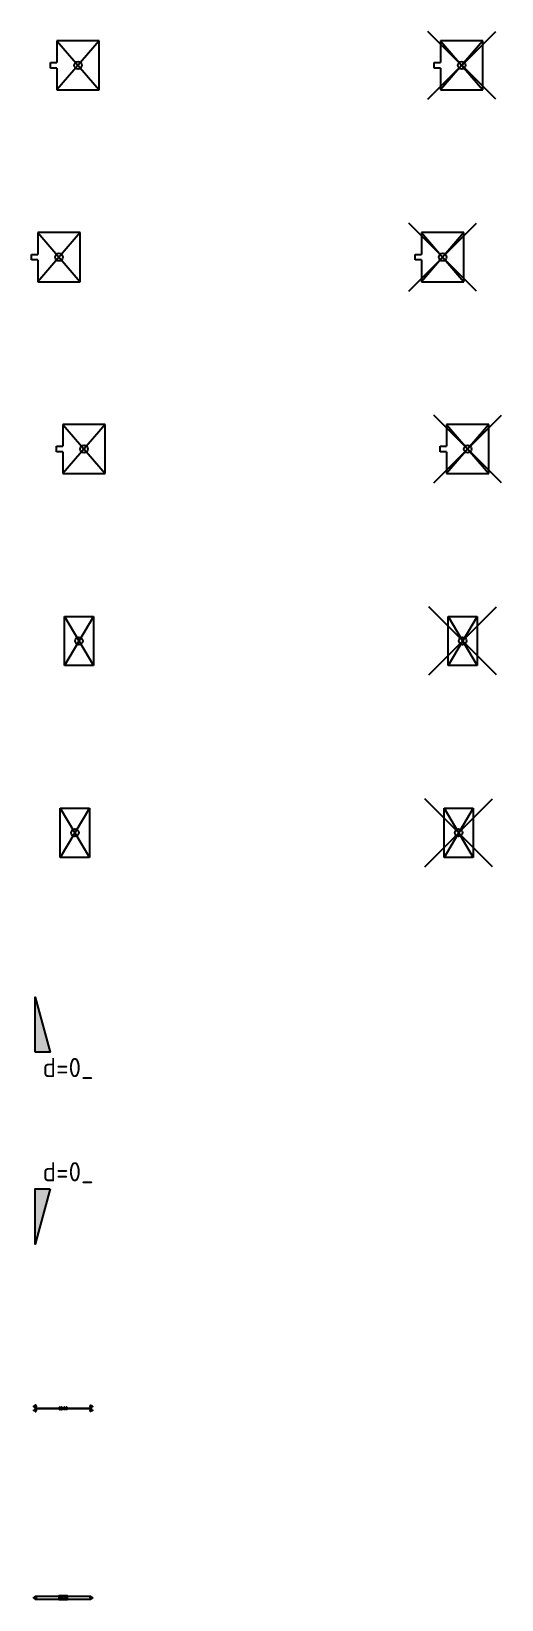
# Model space of a CAD drawing. Header units: metres. Extents: x -1 to 17, y -1 to 366.
# Drawn here: x -0.1 to 12.16, y 280.02 to 320.88 of the extents above; entities that cross this region are included whole.
import ezdxf

# ---------------------------------------------------------------- set-up
doc = ezdxf.new("R2010")
doc.units = ezdxf.units.M
doc.styles.add('NLCS-ISO', font='NLCS-ISO.ttf')

# ---------------------------------------------------------------- blocks, each defined once
blk = doc.blocks.new('SSB_SSB-TRAVERSESTANG_2-D')
for p, q in [((-0.03402628598213196, 0.07310415000915528), (-0.03252628600597382, 0.07460415000915528)), ((-0.03402628598213196, 0.07310415000915528), (-0.02628091599941254, 0.07310415000915528)), ((-0.03402628598213196, 0.07310415000915528), (-0.03402628598213196, 0.05610415000915528)), ((-0.03402628598213196, 0.05610415000915528), (-0.02628091599941254, 0.05610415000915528)), ((-0.03252628598213196, 0.05460415000915528), (-0.03402628598213196, 0.05610415000915528)), ((-0.03252628600597382, 0.07460415000915528), (-0.03252628598213196, 0.05460415000915528)), ((-0.02628091599941254, 0.07460415000915528), (-0.03252628600597382, 0.07460415000915528)), ((-0.03252628598213196, 0.05460415000915528), (-0.02628091597557068, 0.05460415000915528)), ((-0.02628091599941254, 0.07806815004348755), (-0.02430637596845627, 0.0810777500152588)), ((-0.02628091599941254, 0.051140149974823), (-0.02628091599941254, 0.07806815004348755)), ((-0.02628091599941254, 0.051140149974823), (-0.02430637600421906, 0.04813055000305176)), ((-0.00825545598268509, 0.0810777500152588), (-0.02430637596845627, 0.0810777500152588)), ((-0.00825545599460602, 0.04813055000305176), (-0.02430637600421906, 0.04813055000305176)), ((-0.008648575985431672, 0.07284095001220703), (-0.02391325600147248, 0.07284095001220703)), ((-0.02391325598955155, 0.05636735000610352), (-0.008648575985431672, 0.05636735000610352)), ((-0.006280915999412537, 0.07806815004348755), (-0.00825545598268509, 0.0810777500152588)), ((-0.006280915975570679, 0.051140149974823), (-0.00825545599460602, 0.04813055000305176)), ((-0.006280915975570679, 0.051140149974823), (-0.006280915999412537, 0.07806815004348755)), ((0.01850003988742828, 0.1021041499137878), (0.01850003987550736, 0.02710414991378784)), ((1.446500039887428, 0.02710414981842041), (1.446500039887428, 0.1021041498184204)), ((1.471280996024609, 0.07806814994812013), (1.473255536007881, 0.08107774991989136)), ((1.471280996012688, 0.051140149974823), (1.471280996024609, 0.07806814994812013)), ((1.471280996012688, 0.051140149974823), (1.473255536007881, 0.04813055000305176)), ((1.473255536007881, 0.08107774991989136), (1.489306456005573, 0.08107774991989136)), ((1.473255536007881, 0.04813055000305176), (1.489306456005573, 0.04813055000305176)), ((1.473648656010628, 0.0728409499168396), (1.488913336014748, 0.0728409499168396)), ((1.488913336014748, 0.05636735000610352), (1.473648656010628, 0.05636735000610352)), ((1.491280996024609, 0.07806814994812013), (1.489306456005573, 0.08107774991989136)), ((1.491280996012688, 0.051140149974823), (1.489306456005573, 0.04813055000305176)), ((1.491280996012688, 0.051140149974823), (1.491280996024609, 0.07806814994812013)), ((1.491280996012688, 0.07460414991378785), (1.497526366019249, 0.07460414991378785)), ((1.499026366019249, 0.07310414991378784), (1.491280996024609, 0.07310414991378784)), ((1.499026365995407, 0.05610414991378784), (1.491280996012688, 0.05610414991378784)), ((1.497526366019249, 0.05460414991378784), (1.491280996012688, 0.05460414991378784)), ((1.497526366019249, 0.07460414991378785), (1.497526366019249, 0.05460414991378784)), ((1.499026366019249, 0.07310414991378784), (1.497526366019249, 0.07460414991378785)), ((1.497526366019249, 0.05460414991378784), (1.499026365995407, 0.05610414991378784)), ((1.499026366019249, 0.07310414991378784), (1.499026365995407, 0.05610414991378784))]:
    blk.add_line(p, q)
at = {"flags": 128}
for points in [[(0.6200000399947166, 0.1021041498184204), (0.008500040006637573, 0.1021041498184204), (0.008500040006637573, 0.02710415000915527), (0.6200000399947164, 0.02710415000915527)], [(0.8450000399947167, 0.02710415000915527), (1.456500039982796, 0.02710415000915527), (1.456500039982796, 0.1021041498184204), (0.8450000399947168, 0.1021041498184204)]]:
    blk.add_lwpolyline(points, dxfattribs=at)
for points in [[(0.6200000399947166, 0.01660440708945534), (0.8450000399947167, 0.01660440708945534), (0.8450000399947167, 0.1126044070894553), (0.6200000399947166, 0.1126044070894553)], [(0.6504848674125456, 0.09410440708945535), (0.6395152125768884, 0.09410440708945535), (0.6340303848538741, 0.08460440708945535), (0.6395152125768884, 0.07510440708945534), (0.6504848674125456, 0.07510440708945534), (0.65596969513556, 0.08460440708945535)], [(0.6504848674125456, 0.05410440708945535), (0.6395152125768884, 0.05410440708945535), (0.6340303848538741, 0.04460440708945534), (0.6395152125768884, 0.03510440708945534), (0.6504848674125456, 0.03510440708945534), (0.65596969513556, 0.04460440708945534)], [(0.7004848674125457, 0.09410440708945535), (0.6895152125768884, 0.09410440708945535), (0.6840303848538741, 0.08460440708945535), (0.6895152125768884, 0.07510440708945534), (0.7004848674125457, 0.07510440708945534), (0.70596969513556, 0.08460440708945535)], [(0.7004848674125457, 0.05410440708945535), (0.6895152125768884, 0.05410440708945535), (0.6840303848538741, 0.04460440708945534), (0.6895152125768884, 0.03510440708945534), (0.7004848674125457, 0.03510440708945534), (0.70596969513556, 0.04460440708945534)], [(0.7754848674125456, 0.09410440708945535), (0.7645152125768884, 0.09410440708945535), (0.7590303848538741, 0.08460440708945535), (0.7645152125768884, 0.07510440708945534), (0.7754848674125456, 0.07510440708945534), (0.78096969513556, 0.08460440708945535)], [(0.7754848674125456, 0.05410440708945535), (0.7645152125768884, 0.05410440708945535), (0.7590303848538741, 0.04460440708945534), (0.7645152125768884, 0.03510440708945534), (0.7754848674125456, 0.03510440708945534), (0.78096969513556, 0.04460440708945534)], [(0.8254848674125457, 0.09410440708945535), (0.8145152125768884, 0.09410440708945535), (0.8090303848538741, 0.08460440708945535), (0.8145152125768884, 0.07510440708945534), (0.8254848674125457, 0.07510440708945534), (0.83096969513556, 0.08460440708945535)], [(0.8254848674125457, 0.05410440708945535), (0.8145152125768884, 0.05410440708945535), (0.8090303848538741, 0.04460440708945534), (0.8145152125768884, 0.03510440708945534), (0.8254848674125457, 0.03510440708945534), (0.83096969513556, 0.04460440708945534)]]:
    blk.add_lwpolyline(points, close=True, dxfattribs=at)
for centre, radius in [((0.6450000400610665, 0.08460440712836208), 0.0135), ((0.6450000400610665, 0.04460440712836208), 0.0135), ((0.6450000400610665, 0.08460440712836208), 0.009500000000000456), ((0.6450000400610665, 0.04460440712836208), 0.009500000000000456), ((0.6950000400610665, 0.08460440712836208), 0.0135), ((0.6950000400610665, 0.04460440712836208), 0.0135), ((0.6950000400610665, 0.08460440712836208), 0.009500000000000456), ((0.6950000400610665, 0.04460440712836208), 0.009500000000000456), ((0.7700000400610665, 0.08460440712836208), 0.0135), ((0.7700000400610665, 0.04460440712836208), 0.0135), ((0.7700000400610665, 0.08460440712836208), 0.009500000000000456), ((0.7700000400610665, 0.04460440712836208), 0.009500000000000456), ((0.8200000400610665, 0.08460440712836208), 0.0135), ((0.8200000400610665, 0.04460440712836208), 0.0135), ((0.8200000400610665, 0.08460440712836208), 0.009500000000000456), ((0.8200000400610665, 0.04460440712836208), 0.009500000000000456)]:
    blk.add_circle(centre, radius)
at = {"extrusion": (0, 0, -1)}
blk.add_arc((-0.0126667066693306, 0.06460415000915527), 0.02083333333333354, 106.2602036046177, 253.7397952712843, dxfattribs=at)
blk.add_arc((1.452333373343945, 0.06460414991378785), 0.02083333333333354, 106.2602036027364, 253.739795269403)
for centre, major_axis, ratio, start_param, end_param in [((-0.01723414852619171, 0.07695934600830079), (-0.008155542685226308, 0), 0.8799999999999987, 5.671994759001547, 6.894375806876258), ((0.007373190140724182, 0.06460414600372315), (-0.03265656614544761, 0), 0.8799999999999986, 5.992489181694321, 6.573881481146221), ((-0.01532768346071243, 0.05224894599914551), (0.008155542685226305, 0), 0.8799999999999989, 5.671994759001547, 6.894375806876258), ((1.480327763473988, 0.07695934600830079), (-0.008155542685226308, 0), 0.8799999999999987, 5.671994759001547, 6.894375806876258), ((1.504935102152825, 0.06460414590835571), (-0.03265656614544762, 0), 0.8799999999999987, 5.99248918169432, 6.57388148114622), ((1.482234228563309, 0.05224894599914551), (0.008155542685226301, 0), 0.8799999999999987, 5.671994759001547, 6.894375806876258)]:
    blk.add_ellipse(centre, major_axis=major_axis, ratio=ratio, start_param=start_param, end_param=end_param, dxfattribs=at)
for centre, major_axis, ratio, start_param, end_param in [((-0.01723414851427078, 0.05224894599914551), (-0.008155542685226301, 0), 0.8799999999999987, 5.671994759001547, 6.894375806876258), ((-0.01532768343687058, 0.07695934600830079), (0.008155542685226305, 0), 0.8799999999999989, 5.671994759001547, 6.894375806876258), ((-0.03993502213954925, 0.06460414600372315), (0.03265656614544762, 0), 0.8799999999999987, 5.99248918169432, 6.57388148114622), ((1.480327763473988, 0.05224894590377808), (-0.008155542685226308, 0), 0.8799999999999987, 5.671994759001547, 6.894375806876258), ((1.482234228563309, 0.07695934591293335), (0.008155542685226305, 0), 0.8799999999999989, 5.671994759001547, 6.894375806876258), ((1.457626889848709, 0.06460414590835571), (0.0326565661454476, 0), 0.8799999999999987, 5.992489181694321, 6.573881481146221)]:
    blk.add_ellipse(centre, major_axis=major_axis, ratio=ratio, start_param=start_param, end_param=end_param)
blk = doc.blocks.new('SSB_SSB-TRAVERSESTANG_2')
for p, q in [((-0.03402628598213196, 0.0585), (-0.03252628600597381, 0.06)), ((-0.03402628598213196, 0.0585), (-0.02628091599941253, 0.0585)), ((-0.03402628598213196, 0.0585), (-0.03402628598213196, 0.0415)), ((-0.03402628598213196, 0.0415), (-0.02628091599941253, 0.0415)), ((-0.03252628598213195, 0.04), (-0.03402628598213196, 0.0415)), ((-0.03252628600597381, 0.06), (-0.03252628598213195, 0.04)), ((-0.02628091599941253, 0.06), (-0.03252628600597381, 0.06)), ((-0.03252628598213195, 0.04), (-0.02628091597557067, 0.04)), ((-0.02628091599941253, 0.06346400003433228), (-0.02430637596845626, 0.06647360000610351)), ((-0.02628091599941253, 0.03653599996566773), (-0.02628091599941253, 0.06346400003433228)), ((-0.02628091599941253, 0.03653599996566773), (-0.02430637600421905, 0.03352639999389648)), ((-0.008255455982685084, 0.06647360000610351), (-0.02430637596845626, 0.06647360000610351)), ((-0.008255455994606012, 0.03352639999389648), (-0.02430637600421905, 0.03352639999389648)), ((-0.008648575985431665, 0.05823680000305176), (-0.02391325600147247, 0.05823680000305176)), ((-0.02391325598955154, 0.04176319999694825), (-0.008648575985431665, 0.04176319999694825)), ((-0.006280915999412532, 0.06346400003433228), (-0.008255455982685084, 0.06647360000610351)), ((-0.006280915975570673, 0.03653599996566773), (-0.008255455994606012, 0.03352639999389648)), ((-0.006280915975570673, 0.03653599996566773), (-0.006280915999412532, 0.06346400003433228)), ((0.01850003987199398, 0.005000000052897371), (0.6200000399947166, 0.005)), ((0.634042970687182, 0.02541720480971708), (0.634042970687182, 0.01882720480971711)), ((0.636982970687182, 0.02674720480971719), (0.6530229706871818, 0.02674720480971719)), ((0.636982970687182, 0.01749720480971719), (0.6530229706871818, 0.01749720480971719)), ((0.6393729706871818, 0.03249720480971719), (0.637962970687182, 0.03108720480971715)), ((0.637962970687182, 0.03108720480971715), (0.637962970687182, 0.02674720480971719)), ((0.6520429706871819, 0.03108720480971715), (0.637962970687182, 0.03108720480971715)), ((0.6393729706871818, 0.03249720480971719), (0.6506329706871821, 0.03249720480971719)), ((0.6393729706871818, 0.03249720480971719), (0.6393729706871818, 0.02689720480971719)), ((0.6393729706871818, 0.02689720480971719), (0.6395229706871819, 0.02689720480971719)), ((0.6395229706871819, 0.01840720480971722), (0.6395229706871819, 0.02583720480971715)), ((0.6504929706871819, 0.01840720480971722), (0.6504929706871819, 0.02584720480971719)), ((0.6520429706871819, 0.03108720480971715), (0.6506329706871821, 0.03249720480971719)), ((0.6506329706871821, 0.03249720480971719), (0.6506329706871821, 0.02674720480971719)), ((0.6520429706871819, 0.03108720480971715), (0.6520429706871819, 0.02674720480971719)), ((0.655982970687182, 0.02541720480971708), (0.655982970687182, 0.01882720480971711)), ((0.6840429706871819, 0.02541720480971708), (0.6840429706871819, 0.01882720480971711)), ((0.6869829706871821, 0.02674720480971719), (0.7030229706871819, 0.02674720480971719)), ((0.6869829706871821, 0.01749720480971719), (0.7030229706871819, 0.01749720480971719)), ((0.6893729706871818, 0.03249720480971719), (0.6879629706871819, 0.03108720480971715)), ((0.6879629706871819, 0.03108720480971715), (0.6879629706871819, 0.02674720480971719)), ((0.7020429706871819, 0.03108720480971715), (0.6879629706871819, 0.03108720480971715)), ((0.6893729706871818, 0.03249720480971719), (0.7006329706871821, 0.03249720480971719)), ((0.6893729706871818, 0.03249720480971719), (0.6893729706871818, 0.02689720480971719)), ((0.6893729706871818, 0.02689720480971719), (0.6895229706871818, 0.02689720480971719)), ((0.6895229706871818, 0.01840720480971722), (0.6895229706871818, 0.02583720480971715)), ((0.7004929706871819, 0.01840720480971722), (0.7004929706871819, 0.02584720480971719)), ((0.7020429706871819, 0.03108720480971715), (0.7006329706871821, 0.03249720480971719)), ((0.7006329706871821, 0.03249720480971719), (0.7006329706871821, 0.02674720480971719)), ((0.7020429706871819, 0.03108720480971715), (0.7020429706871819, 0.02674720480971719)), ((0.7059829706871821, 0.02541720480971708), (0.7059829706871821, 0.01882720480971711)), ((0.7590229706871818, 0.02541720480971708), (0.7590229706871818, 0.01882720480971711)), ((0.7780229706871818, 0.02674720480971719), (0.761982970687182, 0.02674720480971719)), ((0.7780229706871818, 0.01749720480971719), (0.761982970687182, 0.01749720480971719)), ((0.762962970687182, 0.03108720480971715), (0.7643729706871818, 0.03249720480971719)), ((0.762962970687182, 0.03108720480971715), (0.762962970687182, 0.02674720480971719)), ((0.762962970687182, 0.03108720480971715), (0.7770429706871819, 0.03108720480971715)), ((0.7756329706871821, 0.03249720480971719), (0.7643729706871818, 0.03249720480971719)), ((0.7643729706871818, 0.03249720480971719), (0.7643729706871818, 0.02674720480971719)), ((0.7645129706871819, 0.01840720480971722), (0.7645129706871819, 0.02584720480971719)), ((0.7756329706871821, 0.02689720480971719), (0.7754829706871821, 0.02689720480971719)), ((0.7754829706871821, 0.01840720480971722), (0.7754829706871821, 0.02583720480971715)), ((0.7756329706871821, 0.03249720480971719), (0.7770429706871819, 0.03108720480971715)), ((0.7756329706871821, 0.03249720480971719), (0.7756329706871821, 0.02689720480971719)), ((0.7770429706871819, 0.03108720480971715), (0.7770429706871819, 0.02674720480971719)), ((0.780962970687182, 0.02541720480971708), (0.780962970687182, 0.01882720480971711)), ((0.8090229706871819, 0.02541720480971708), (0.8090229706871819, 0.01882720480971711)), ((0.8280229706871819, 0.02674720480971719), (0.8119829706871821, 0.02674720480971719)), ((0.8280229706871819, 0.01749720480971719), (0.8119829706871821, 0.01749720480971719)), ((0.812962970687182, 0.03108720480971715), (0.8143729706871818, 0.03249720480971719)), ((0.812962970687182, 0.03108720480971715), (0.812962970687182, 0.02674720480971719)), ((0.812962970687182, 0.03108720480971715), (0.8270429706871819, 0.03108720480971715)), ((0.8256329706871821, 0.03249720480971719), (0.8143729706871818, 0.03249720480971719)), ((0.8143729706871818, 0.03249720480971719), (0.8143729706871818, 0.02674720480971719)), ((0.814512970687182, 0.01840720480971722), (0.814512970687182, 0.02584720480971719)), ((0.8256329706871821, 0.02689720480971719), (0.825482970687182, 0.02689720480971719)), ((0.825482970687182, 0.01840720480971722), (0.825482970687182, 0.02583720480971715)), ((0.8256329706871821, 0.03249720480971719), (0.8270429706871819, 0.03108720480971715)), ((0.8256329706871821, 0.03249720480971719), (0.8256329706871821, 0.02689720480971719)), ((0.8270429706871819, 0.03108720480971715), (0.8270429706871819, 0.02674720480971719)), ((0.830962970687182, 0.02541720480971708), (0.830962970687182, 0.01882720480971711)), ((0.8450000399947167, 0.005), (1.446500039887428, 0.005)), ((1.471280996024608, 0.06346400003433228), (1.473255536007881, 0.06647360000610351)), ((1.471280996012687, 0.03653600006103516), (1.471280996024608, 0.06346400003433228)), ((1.471280996012687, 0.03653600006103516), (1.473255536007881, 0.03352640008926392)), ((1.473255536007881, 0.06647360000610351), (1.489306456005573, 0.06647360000610351)), ((1.473255536007881, 0.03352640008926392), (1.489306456005573, 0.03352640008926392)), ((1.473648656010627, 0.05823680000305176), (1.488913336014747, 0.05823680000305176)), ((1.488913336014747, 0.04176320009231568), (1.473648656010627, 0.04176320009231568)), ((1.491280996024608, 0.06346400003433228), (1.489306456005573, 0.06647360000610351)), ((1.491280996012687, 0.03653600006103516), (1.489306456005573, 0.03352640008926392)), ((1.491280996012687, 0.03653600006103516), (1.491280996024608, 0.06346400003433228)), ((1.491280996012687, 0.06), (1.497526366019248, 0.06)), ((1.499026366019248, 0.0585), (1.491280996024608, 0.0585)), ((1.499026365995407, 0.0415), (1.491280996012687, 0.0415)), ((1.497526366019248, 0.04), (1.491280996012687, 0.04)), ((1.497526366019248, 0.06), (1.497526366019248, 0.04)), ((1.499026366019248, 0.0585), (1.497526366019248, 0.06)), ((1.497526366019248, 0.04), (1.499026365995407, 0.0415)), ((1.499026366019248, 0.0585), (1.499026365995407, 0.0415)), ((-0.03402628598213196, -0.0415), (-0.03252628600597381, -0.04)), ((-0.03402628598213196, -0.0415), (-0.02628091599941253, -0.0415)), ((-0.03402628598213196, -0.0415), (-0.03402628598213196, -0.0585)), ((-0.03402628598213196, -0.0585), (-0.02628091599941253, -0.0585)), ((-0.03252628598213195, -0.06), (-0.03402628598213196, -0.0585)), ((-0.03252628600597381, -0.04), (-0.03252628598213195, -0.06)), ((-0.02628091599941253, -0.04), (-0.03252628600597381, -0.04)), ((-0.03252628598213195, -0.06), (-0.02628091597557067, -0.06)), ((-0.02628091599941253, -0.03653599996566773), (-0.02430637596845626, -0.03352639999389648)), ((-0.02628091599941253, -0.06346400003433228), (-0.02628091599941253, -0.03653599996566773)), ((-0.02628091599941253, -0.06346400003433228), (-0.02430637600421905, -0.06647360000610351)), ((-0.008255455982685084, -0.03352639999389648), (-0.02430637596845626, -0.03352639999389648)), ((-0.008255455994606012, -0.06647360000610351), (-0.02430637600421905, -0.06647360000610351)), ((-0.008648575985431665, -0.04176319999694825), (-0.02391325600147247, -0.04176319999694825)), ((-0.02391325598955154, -0.05823680000305176), (-0.008648575985431665, -0.05823680000305176)), ((-0.006280915999412532, -0.03653599996566773), (-0.008255455982685084, -0.03352639999389648)), ((-0.006280915975570673, -0.06346400003433228), (-0.008255455994606012, -0.06647360000610351)), ((-0.006280915975570673, -0.06346400003433228), (-0.006280915999412532, -0.03653599996566773)), ((0.01850003987199398, -0.004999999947102629), (0.6200000399947166, -0.005)), ((0.6559729706871819, -0.01750279519028282), (0.634032970687182, -0.01750279519028282)), ((0.634032970687182, -0.01750279519028282), (0.634032970687182, -0.02409279519028278)), ((0.6369729706871818, -0.02542279519028289), (0.653012970687182, -0.02542279519028289)), ((0.6395229706871819, -0.02451279519028285), (0.6395229706871819, -0.01750279519028282)), ((0.6504829706871821, -0.02451279519028285), (0.6504829706871821, -0.01750279519028282)), ((0.6559729706871819, -0.01750279519028282), (0.6559729706871819, -0.02409279519028278)), ((0.7059729706871818, -0.01750279519028282), (0.684032970687182, -0.01750279519028282)), ((0.684032970687182, -0.01750279519028282), (0.684032970687182, -0.02409279519028278)), ((0.6869729706871819, -0.02542279519028289), (0.7030129706871819, -0.02542279519028289)), ((0.6895229706871818, -0.02451279519028285), (0.6895229706871818, -0.01750279519028282)), ((0.700482970687182, -0.02451279519028285), (0.700482970687182, -0.01750279519028282)), ((0.7059729706871818, -0.01750279519028282), (0.7059729706871818, -0.02409279519028278)), ((0.759032970687182, -0.01750279519028282), (0.7809729706871819, -0.01750279519028282)), ((0.759032970687182, -0.01750279519028282), (0.759032970687182, -0.02409279519028278)), ((0.778032970687182, -0.02542279519028289), (0.761992970687182, -0.02542279519028289)), ((0.7645229706871819, -0.02451279519028285), (0.7645229706871819, -0.01750279519028282)), ((0.7754829706871821, -0.02451279519028285), (0.7754829706871821, -0.01750279519028282)), ((0.7809729706871819, -0.01750279519028282), (0.7809729706871819, -0.02409279519028278)), ((0.809032970687182, -0.01750279519028282), (0.8309729706871819, -0.01750279519028282)), ((0.809032970687182, -0.01750279519028282), (0.809032970687182, -0.02409279519028278)), ((0.8280329706871821, -0.02542279519028289), (0.8119929706871819, -0.02542279519028289)), ((0.8145229706871818, -0.02451279519028285), (0.8145229706871818, -0.01750279519028282)), ((0.825482970687182, -0.02451279519028285), (0.825482970687182, -0.01750279519028282)), ((0.8309729706871819, -0.01750279519028282), (0.8309729706871819, -0.02409279519028278)), ((0.8450000399947167, -0.005), (1.446500039887428, -0.005)), ((1.471280996024608, -0.03653599996566773), (1.473255536007881, -0.03352639999389648)), ((1.471280996012687, -0.06346399993896484), (1.471280996024608, -0.03653599996566773)), ((1.471280996012687, -0.06346399993896484), (1.473255536007881, -0.06647359991073609)), ((1.473255536007881, -0.03352639999389648), (1.489306456005573, -0.03352639999389648)), ((1.473255536007881, -0.06647359991073609), (1.489306456005573, -0.06647359991073609)), ((1.473648656010627, -0.04176319999694825), (1.488913336014747, -0.04176319999694825)), ((1.488913336014747, -0.05823679990768433), (1.473648656010627, -0.05823679990768433)), ((1.491280996024608, -0.03653599996566773), (1.489306456005573, -0.03352639999389648)), ((1.491280996012687, -0.06346399993896484), (1.489306456005573, -0.06647359991073609)), ((1.491280996012687, -0.06346399993896484), (1.491280996024608, -0.03653599996566773)), ((1.491280996012687, -0.04), (1.497526366019248, -0.04)), ((1.499026366019248, -0.0415), (1.491280996024608, -0.0415)), ((1.499026365995407, -0.0585), (1.491280996012687, -0.0585)), ((1.497526366019248, -0.06), (1.491280996012687, -0.06)), ((1.497526366019248, -0.04), (1.497526366019248, -0.06)), ((1.499026366019248, -0.0415), (1.497526366019248, -0.04)), ((1.497526366019248, -0.06), (1.499026365995407, -0.0585)), ((1.499026366019248, -0.0415), (1.499026365995407, -0.0585))]:
    blk.add_line(p, q)
at = {"flags": 128}
for points in [[(0.008500039871993978, -0.07999999994710263), (0.01850003987199398, -0.07999999994710263), (0.01850003987199398, 0.08000000005289737), (0.008500039871993978, 0.08000000005289737)], [(0.6200000399947166, -0.015), (0.8450000399947167, -0.015), (0.8450000399947167, 0.015), (0.6200000399947166, 0.015)], [(0.63150138677654, 0.0175), (0.65850138677654, 0.0175), (0.65850138677654, 0.015), (0.63150138677654, 0.015)], [(0.6815013867765399, 0.0175), (0.70850138677654, 0.0175), (0.70850138677654, 0.015), (0.6815013867765399, 0.015)], [(0.7834986932128938, 0.0175), (0.7564986932128938, 0.0175), (0.7564986932128938, 0.015), (0.7834986932128938, 0.015)], [(0.8334986932128937, 0.0175), (0.8064986932128937, 0.0175), (0.8064986932128937, 0.015), (0.8334986932128937, 0.015)], [(1.456500039887428, -0.08), (1.446500039887428, -0.08), (1.446500039887428, 0.08), (1.456500039887428, 0.08)], [(0.63150138677654, -0.0175), (0.65850138677654, -0.0175), (0.65850138677654, -0.015), (0.63150138677654, -0.015)], [(0.6815013867765399, -0.0175), (0.70850138677654, -0.0175), (0.70850138677654, -0.015), (0.6815013867765399, -0.015)], [(0.7834986932128938, -0.0175), (0.7564986932128938, -0.0175), (0.7564986932128938, -0.015), (0.7834986932128938, -0.015)], [(0.8334986932128937, -0.0175), (0.8064986932128937, -0.0175), (0.8064986932128937, -0.015), (0.8334986932128937, -0.015)]]:
    blk.add_lwpolyline(points, close=True, dxfattribs=at)
at = {"extrusion": (0, 0, -1)}
for centre, radius, start, end in [((-0.0126667066693306, 0.05), 0.02083333333333354, 106.2602036046177, 253.7397952712843), ((-0.6369924554810052, 0.02136979480269201), 0.003885865007068522, 229.2986112742478, 319.4988001631367), ((-0.6450100353646878, 0.00955592008849635), 0.01720566504462066, 71.41533576613796, 108.5846635439157), ((-0.6530276152517268, 0.02291842793048509), 0.003885865007068523, 49.2986112742478, 139.4988001631367), ((-0.6869924554810052, 0.02136979480269201), 0.00388586500706852, 229.2986112742478, 319.4988001631367), ((-0.6950100353646879, 0.00955592008849635), 0.01720566504462066, 71.41533576613796, 108.5846635439157), ((-0.7030276152517269, 0.02291842793048509), 0.003885865007068523, 49.2986112742478, 139.4988001631367), ((-0.761972464909454, 0.02136979480269201), 0.003885865007068522, 229.2986112742478, 319.4988001631367), ((-0.769990044796493, 0.03473230264468093), 0.01720566504462066, 251.415335766138, 288.5846635439157), ((-0.778007624680176, 0.02291842793048509), 0.003885865007068523, 49.2986112742478, 139.4988001631367), ((-0.8119724649094541, 0.02136979480269201), 0.003885865007068523, 229.2986112742478, 319.4988001631367), ((-0.8199900447964931, 0.03473230264468093), 0.01720566504462066, 251.415335766138, 288.5846635439157), ((-0.8280076246801761, 0.02291842793048509), 0.003885865007068523, 49.2986112742478, 139.4988001631367), ((-0.0126667066693306, -0.05), 0.02083333333333354, 106.2602036046177, 253.7397952712843), ((-0.636984230663936, -0.02154511156883527), 0.003885865007068519, 229.2986112742478, 319.4988001631367), ((-0.6869842306639359, -0.02154511156883527), 0.003885865007068519, 229.2986112742478, 319.4988001631367), ((-0.7619806897265244, -0.02154511156883527), 0.003885865007068519, 229.2986112742478, 319.4988001631367), ((-0.7699982696135623, -0.008182603726846538), 0.01720566504462066, 251.415335766138, 288.5846635439157), ((-0.8119806897265244, -0.02154511156883527), 0.00388586500706852, 229.2986112742478, 319.4988001631367), ((-0.8199982696135624, -0.008182603726846538), 0.01720566504462066, 251.415335766138, 288.5846635439157)]:
    blk.add_arc(centre, radius, start, end, dxfattribs=at)
for centre, radius, start, end in [((0.6369924554810052, 0.02291842793048509), 0.003885865007068523, 49.29861127424782, 139.4988001631367), ((0.6450100353646878, 0.03473230264468093), 0.01720566504462066, 251.415335766138, 288.5846635439157), ((0.6530276152517268, 0.02136979480269201), 0.003885865007068522, 229.2986112742478, 319.4988001631367), ((0.6869924554810052, 0.02291842793048509), 0.003885865007068523, 49.29861127424782, 139.4988001631367), ((0.6950100353646879, 0.03473230264468093), 0.01720566504462066, 251.415335766138, 288.5846635439157), ((0.7030276152517269, 0.02136979480269201), 0.003885865007068519, 229.2986112742478, 319.4988001631367), ((0.761972464909454, 0.02291842793048509), 0.003885865007068523, 49.29861127424782, 139.4988001631367), ((0.769990044796493, 0.00955592008849635), 0.01720566504462066, 71.41533576613794, 108.5846635439157), ((0.778007624680176, 0.02136979480269201), 0.003885865007068522, 229.2986112742478, 319.4988001631367), ((0.8119724649094541, 0.02291842793048509), 0.003885865007068523, 49.29861127424782, 139.4988001631367), ((0.8199900447964931, 0.00955592008849635), 0.01720566504462066, 71.41533576613794, 108.5846635439157), ((0.8280076246801761, 0.02136979480269201), 0.003885865007068523, 229.2986112742478, 319.4988001631367), ((1.452333373343944, 0.05), 0.02083333333333354, 106.2602036027364, 253.739795269403), ((0.645001810547619, -0.008182603726846538), 0.01720566504462066, 251.415335766138, 288.5846635439157), ((0.6530193904346565, -0.02154511156883527), 0.003885865007068519, 229.2986112742478, 319.4988001631367), ((0.6950018105476189, -0.008182603726846538), 0.01720566504462066, 251.415335766138, 288.5846635439157), ((0.7030193904346564, -0.02154511156883527), 0.003885865007068519, 229.2986112742478, 319.4988001631367), ((0.778015849497245, -0.02154511156883527), 0.003885865007068519, 229.2986112742478, 319.4988001631367), ((0.8280158494972449, -0.02154511156883527), 0.003885865007068519, 229.2986112742478, 319.4988001631367), ((1.452333373343944, -0.05), 0.02083333333333354, 106.2602036027364, 253.739795269403)]:
    blk.add_arc(centre, radius, start, end)
for centre, major_axis, ratio, start_param, end_param in [((-0.01723414852619171, 0.06235519599914551), (-0.008155542685226308, 0), 0.8799999999999987, 5.671994759001547, 6.894375806876258), ((0.007373190140724188, 0.04999999599456787), (-0.03265656614544761, 0), 0.8799999999999986, 5.992489181694321, 6.573881481146221), ((-0.01532768346071243, 0.03764479598999024), (0.008155542685226305, 0), 0.8799999999999989, 5.671994759001547, 6.894375806876258), ((1.480327763473987, 0.06235519609451294), (-0.008155542685226308, 0), 0.8799999999999987, 5.671994759001547, 6.894375806876258), ((1.504935102152824, 0.04999999599456787), (-0.03265656614544762, 0), 0.8799999999999987, 5.99248918169432, 6.57388148114622), ((1.482234228563308, 0.03764479608535767), (0.008155542685226301, 0), 0.8799999999999987, 5.671994759001547, 6.894375806876258), ((-0.01723414852619171, -0.03764480400085449), (-0.008155542685226308, 0), 0.8799999999999987, 5.671994759001547, 6.894375806876258), ((0.007373190140724188, -0.05000000400543213), (-0.03265656614544761, 0), 0.8799999999999986, 5.992489181694321, 6.573881481146221), ((-0.01532768346071243, -0.06235520401000977), (0.008155542685226305, 0), 0.8799999999999989, 5.671994759001547, 6.894375806876258), ((1.480327763473987, -0.03764480390548706), (-0.008155542685226308, 0), 0.8799999999999987, 5.671994759001547, 6.894375806876258), ((1.504935102152824, -0.05000000400543213), (-0.03265656614544762, 0), 0.8799999999999987, 5.99248918169432, 6.57388148114622), ((1.482234228563308, -0.06235520391464234), (0.008155542685226301, 0), 0.8799999999999987, 5.671994759001547, 6.894375806876258)]:
    blk.add_ellipse(centre, major_axis=major_axis, ratio=ratio, start_param=start_param, end_param=end_param, dxfattribs=at)
for centre, major_axis, ratio, start_param, end_param in [((-0.01723414851427078, 0.03764479598999024), (-0.008155542685226301, 0), 0.8799999999999987, 5.671994759001547, 6.894375806876258), ((-0.01532768343687057, 0.06235519599914551), (0.008155542685226305, 0), 0.8799999999999989, 5.671994759001547, 6.894375806876258), ((-0.03993502213954925, 0.04999999599456787), (0.03265656614544762, 0), 0.8799999999999987, 5.99248918169432, 6.57388148114622), ((1.480327763473987, 0.03764479598999024), (-0.008155542685226308, 0), 0.8799999999999987, 5.671994759001547, 6.894375806876258), ((1.482234228563308, 0.06235519599914551), (0.008155542685226305, 0), 0.8799999999999989, 5.671994759001547, 6.894375806876258), ((1.457626889848709, 0.04999999599456787), (0.0326565661454476, 0), 0.8799999999999987, 5.992489181694321, 6.573881481146221), ((-0.01723414851427078, -0.06235520401000977), (-0.008155542685226301, 0), 0.8799999999999987, 5.671994759001547, 6.894375806876258), ((-0.01532768343687057, -0.03764480400085449), (0.008155542685226305, 0), 0.8799999999999989, 5.671994759001547, 6.894375806876258), ((-0.03993502213954925, -0.05000000400543213), (0.03265656614544762, 0), 0.8799999999999987, 5.99248918169432, 6.57388148114622), ((1.480327763473987, -0.06235520401000977), (-0.008155542685226308, 0), 0.8799999999999987, 5.671994759001547, 6.894375806876258), ((1.482234228563308, -0.03764480400085449), (0.008155542685226305, 0), 0.8799999999999989, 5.671994759001547, 6.894375806876258), ((1.457626889848709, -0.05000000400543213), (0.0326565661454476, 0), 0.8799999999999987, 5.992489181694321, 6.573881481146221)]:
    blk.add_ellipse(centre, major_axis=major_axis, ratio=ratio, start_param=start_param, end_param=end_param)
blk = doc.blocks.new('SSB_SSB-VERKANTING_LINKS-SO')
h = blk.add_hatch(color=256)
h.dxf.hatch_style = 1
h.paths.add_polyline_path([(0.3974170162163326, 0.7174073110818862), (-2.980268618557602e-11, -0.7174073110818864), (2.980232238769531e-11, 0.7174073110818862)])
at = {"flags": 128}
blk.add_lwpolyline([(0.3974170162163326, 0.7174073110818862), (-2.980268618557602e-11, -0.7174073110818864), (2.980232238769531e-11, 0.7174073110818862)], close=True, dxfattribs=at)
at = {"insert": (0.1987085081230675, 0.8674073110818863), "char_height": 0.5, "attachment_point": 7, "line_spacing_factor": 0.8499999999999999, "style": 'NLCS-ISO'}
blk.add_mtext('d=0_', dxfattribs=at)
blk = doc.blocks.new('SSB_SSB-VERKANTING_RECHTS-SO')
h = blk.add_hatch(color=256)
h.dxf.hatch_style = 1
h.paths.add_polyline_path([(2.980232238769531e-11, -0.7174073110818864), (-2.980232238769531e-11, 0.7174073110818862), (0.3974170162163326, -0.7174073110818864)])
at = {"flags": 128}
blk.add_lwpolyline([(2.980232238769531e-11, -0.7174073110818864), (-2.980232238769531e-11, 0.7174073110818862), (0.3974170162163326, -0.7174073110818864)], close=True, dxfattribs=at)
at = {"insert": (0.1987085081230675, -0.8674073110818863), "char_height": 0.5, "attachment_point": 1, "line_spacing_factor": 0.8499999999999999, "style": 'NLCS-ISO'}
blk.add_mtext('d=0_', dxfattribs=at)
blk = doc.blocks.new('SSB_SSB-WISSEL_BAK_HW40_R100')
for p, q in [((0.6599997380375863, -0.6399998872518554), (0.6599997382164002, 0.6400001127481446)), ((0.6599997382164002, 0.640000112748146), (1.419999738067389, 0.64000011268854)), ((0.6599997382164002, 0.640000112748146), (1.41999973788858, -0.639999887251854)), ((1.419999738067394, 0.64000011268854), (0.6599997380375863, -0.639999887251854)), ((1.419999738067394, 0.64000011268854), (1.41999973788858, -0.639999887251854)), ((1.41999973788858, -0.639999887251854), (0.6599997380375863, -0.6399998872518554))]:
    blk.add_line(p, q)
blk.add_circle((1.039999738052487, 1.127183422795497e-07), 0.1)
blk = doc.blocks.new('SSB_SSB-WISSEL_BAK_HW40_R50')
for p, q in [((0.7649999999701977, -0.6400000000596047), (0.7650000001490116, 0.6399999999403961)), ((0.7650000001490116, 0.6399999999403968), (1.525, 0.6399999998807907)), ((0.7650000001490116, 0.6399999999403968), (1.524999999821192, -0.6400000000596032)), ((1.525000000000006, 0.6399999998807907), (0.7649999999701977, -0.6400000000596032)), ((1.525000000000006, 0.6399999998807907), (1.524999999821192, -0.6400000000596032)), ((1.524999999821192, -0.6400000000596032), (0.7649999999701977, -0.640000000059604))]:
    blk.add_line(p, q)
blk.add_circle((1.144999999985099, -8.940623956732452e-11), 0.1)
blk = doc.blocks.new('SSB_SSB-WISSEL_BAK_HW61_R100')
for p, q in [((1.827500043357001, 0.6399998663655803), (0.7274999052995001, -0.6400000521122813)), ((1.827500043357001, 0.6399998663655803), (0.7275, 0.6399999478051803)), ((0.7275, 0.6399999478051803), (0.7274999580506352, 0.07299994791369682)), ((0.7275, 0.6399999478051803), (1.827499948656512, -0.640000133551877)), ((1.827499948656512, -0.640000133551877), (1.827500043357001, 0.6399998663655803)), ((0.5574999486565124, -0.07300003972680279), (0.5574999595044065, 0.07299996030698094)), ((0.5574999595044065, 0.07299996030698094), (0.7274999580912118, 0.07299994791369682)), ((0.7274999472433119, -0.07300005212008982), (0.5574999486565124, -0.07300003972680279)), ((0.7274999472488649, -0.07300005212008982), (0.7274999052995001, -0.6400000521122813)), ((0.7274999052995001, -0.6400000521122813), (1.827499948656512, -0.640000133551877))]:
    blk.add_line(p, q)
blk.add_circle((1.277499904408865, -1.151259493781254e-08), 0.1)
blk = doc.blocks.new('SSB_SSB-WISSEL_BAK_HW61_R25')
for p, q in [((1.175000090730307, 0.6399999184687754), (0.07500004737330601, 0.6399999999083753)), ((0.07500004737330601, 0.6399999999083753), (0.07500000542394118, 0.07300000001689187)), ((0.07500004737330601, 0.6399999999083753), (1.174999996029819, -0.6400000814486805)), ((1.175000090730307, 0.6399999184687754), (0.07499995267280611, -0.6400000000090847)), ((1.174999996029819, -0.6400000814486805), (1.175000090730307, 0.6399999184687754)), ((-0.09500000397018157, -0.07299998762360774), (-0.09499999312228756, 0.073000012410176)), ((-0.09499999312228756, 0.073000012410176), (0.07500000546451775, 0.07300000001689187)), ((0.07499999461661792, -0.07300000001689477), (-0.09500000397018157, -0.07299998762360774)), ((0.07499999462217093, -0.07300000001689477), (0.07499995267280611, -0.6400000000090863)), ((0.07499995267280611, -0.6400000000090863), (1.174999996029819, -0.6400000814486805))]:
    blk.add_line(p, q)
blk.add_circle((0.6249999517821707, 4.059060011059046e-08), 0.1)
blk = doc.blocks.new('SSB_SSB-WISSEL_BAK_HW61_R50')
for p, q in [((0.5720000513434876, 0.6399999593177752), (0.5720000093941228, 0.07299995942629176)), ((1.672000094700488, 0.6399998778781752), (0.5719999566429878, -0.6400000405996848)), ((1.672000094700488, 0.6399998778781752), (0.5720000513434876, 0.6399999593177752)), ((0.5720000513434876, 0.6399999593177752), (1.672, -0.6400001220392806)), ((1.672, -0.6400001220392806), (1.672000094700488, 0.6399998778781752)), ((0.402, -0.07300002821420785), (0.4020000108478941, 0.07299997181957588)), ((0.4020000108478941, 0.07299997181957588), (0.5720000094346993, 0.07299995942629176)), ((0.5719999985867995, -0.07300004060749489), (0.402, -0.07300002821420785)), ((0.5719999985923525, -0.07300004060749489), (0.5719999566429878, -0.6400000405996864)), ((0.5719999566429878, -0.6400000405996864), (1.672, -0.6400001220392806))]:
    blk.add_line(p, q)
blk.add_circle((1.121999955752352, 0), 0.1)
blk = doc.blocks.new('SSB_V-SSB-WISSEL_BAK_HW40_R100')
for p, q in [((0.1561162615693058, -0.8838833637350385), (1.923883214535675, 0.8838835892313304)), ((1.923883214535675, -0.8838833637350385), (0.1561162615693058, 0.8838835892313304)), ((0.6599997380375863, -0.6399998872518554), (0.6599997382164002, 0.6400001127481446)), ((0.6599997382164002, 0.640000112748146), (1.419999738067389, 0.64000011268854)), ((0.6599997382164002, 0.640000112748146), (1.41999973788858, -0.639999887251854)), ((1.419999738067394, 0.64000011268854), (0.6599997380375863, -0.639999887251854)), ((1.419999738067394, 0.64000011268854), (1.41999973788858, -0.639999887251854)), ((1.41999973788858, -0.639999887251854), (0.6599997380375863, -0.6399998872518554))]:
    blk.add_line(p, q)
blk.add_circle((1.039999738052487, 1.127183422795497e-07), 0.1)
blk = doc.blocks.new('SSB_V-SSB-WISSEL_BAK_HW40_R50')
for p, q in [((0.2611165235019173, -0.8838834765427878), (2.028883476468286, 0.8838834764235811)), ((2.028883476468286, -0.8838834765427878), (0.2611165235019173, 0.8838834764235811)), ((0.7649999999701977, -0.6400000000596047), (0.7650000001490116, 0.6399999999403961)), ((0.7650000001490116, 0.6399999999403968), (1.525, 0.6399999998807907)), ((0.7650000001490116, 0.6399999999403968), (1.524999999821192, -0.6400000000596032)), ((1.525000000000006, 0.6399999998807907), (0.7649999999701977, -0.6400000000596032)), ((1.525000000000006, 0.6399999998807907), (1.524999999821192, -0.6400000000596032)), ((1.524999999821192, -0.6400000000596032), (0.7649999999701977, -0.640000000059604))]:
    blk.add_line(p, q)
blk.add_circle((1.144999999985099, -8.940623956732452e-11), 0.1)
blk = doc.blocks.new('SSB_V-SSB-WISSEL_BAK_HW61_R100')
for p, q in [((0.3936164978450717, -0.8838835693565329), (2.16138345081144, 0.883883383609836)), ((2.161383450811441, -0.8838835693565329), (0.3936164978450717, 0.883883383609836)), ((1.827500043357001, 0.6399998663655803), (0.7274999052995001, -0.6400000521122813)), ((1.827500043357001, 0.6399998663655803), (0.7275, 0.6399999478051803)), ((0.7275, 0.6399999478051803), (0.7274999580506352, 0.07299994791369682)), ((0.7275, 0.6399999478051803), (1.827499948656512, -0.640000133551877)), ((1.827499948656512, -0.640000133551877), (1.827500043357001, 0.6399998663655803)), ((0.5574999486565124, -0.07300003972680279), (0.5574999595044065, 0.07299996030698094)), ((0.5574999595044065, 0.07299996030698094), (0.7274999580912118, 0.07299994791369682)), ((0.7274999472433119, -0.07300005212008982), (0.5574999486565124, -0.07300003972680279)), ((0.7274999472488649, -0.07300005212008982), (0.7274999052995001, -0.6400000521122813)), ((0.7274999052995001, -0.6400000521122813), (1.827499948656512, -0.640000133551877))]:
    blk.add_line(p, q)
blk.add_circle((1.277499904408865, -1.151259493781254e-08), 0.1)
blk = doc.blocks.new('SSB_V-SSB-WISSEL_BAK_HW61_R25')
for p, q in [((-0.2588834547816281, -0.8838835172533392), (1.508883498184741, 0.8838834357130296)), ((1.508883498184741, -0.8838835172533392), (-0.2588834547816281, 0.8838834357130296)), ((1.175000090730307, 0.6399999184687754), (0.07500004737330601, 0.6399999999083753)), ((0.07500004737330601, 0.6399999999083753), (0.07500000542394118, 0.07300000001689187)), ((0.07500004737330601, 0.6399999999083753), (1.174999996029819, -0.6400000814486805)), ((1.175000090730307, 0.6399999184687754), (0.07499995267280611, -0.6400000000090847)), ((1.174999996029819, -0.6400000814486805), (1.175000090730307, 0.6399999184687754)), ((-0.09500000397018157, -0.07299998762360774), (-0.09499999312228756, 0.073000012410176)), ((-0.09499999312228756, 0.073000012410176), (0.07500000546451775, 0.07300000001689187)), ((0.07499999461661792, -0.07300000001689477), (-0.09500000397018157, -0.07299998762360774)), ((0.07499999462217093, -0.07300000001689477), (0.07499995267280611, -0.6400000000090863)), ((0.07499995267280611, -0.6400000000090863), (1.174999996029819, -0.6400000814486805))]:
    blk.add_line(p, q)
blk.add_circle((0.6249999517821707, 4.059060011059046e-08), 0.1)
blk = doc.blocks.new('SSB_V-SSB-WISSEL_BAK_HW61_R50')
for p, q in [((0.2381165491885535, -0.8838835578439393), (2.005883502154922, 0.8838833951224295)), ((2.005883502154922, -0.8838835578439393), (0.2381165491885535, 0.8838833951224295)), ((0.5720000513434876, 0.6399999593177752), (0.5720000093941228, 0.07299995942629176)), ((1.672000094700488, 0.6399998778781752), (0.5719999566429878, -0.6400000405996848)), ((1.672000094700488, 0.6399998778781752), (0.5720000513434876, 0.6399999593177752)), ((0.5720000513434876, 0.6399999593177752), (1.672, -0.6400001220392806)), ((1.672, -0.6400001220392806), (1.672000094700488, 0.6399998778781752)), ((0.402, -0.07300002821420785), (0.4020000108478941, 0.07299997181957588)), ((0.4020000108478941, 0.07299997181957588), (0.5720000094346993, 0.07299995942629176)), ((0.5719999985867995, -0.07300004060749489), (0.402, -0.07300002821420785)), ((0.5719999985923525, -0.07300004060749489), (0.5719999566429878, -0.6400000405996864)), ((0.5719999566429878, -0.6400000405996864), (1.672, -0.6400001220392806))]:
    blk.add_line(p, q)
blk.add_circle((1.121999955752352, 0), 0.1)

msp = doc.modelspace()

# ---------------------------------------------------------------- block references
for name, p in [('SSB_V-SSB-WISSEL_BAK_HW61_R50', (10, 320)), ('SSB_SSB-WISSEL_BAK_HW61_R50', (0, 320)), ('SSB_SSB-WISSEL_BAK_HW61_R25', (0, 315)), ('SSB_V-SSB-WISSEL_BAK_HW61_R25', (10, 315)), ('SSB_SSB-WISSEL_BAK_HW61_R100', (0, 310)), ('SSB_V-SSB-WISSEL_BAK_HW61_R100', (10, 310)), ('SSB_V-SSB-WISSEL_BAK_HW40_R50', (10, 305)), ('SSB_SSB-WISSEL_BAK_HW40_R50', (0, 305)), ('SSB_V-SSB-WISSEL_BAK_HW40_R100', (10, 300)), ('SSB_SSB-WISSEL_BAK_HW40_R100', (0, 300)), ('SSB_SSB-VERKANTING_RECHTS-SO', (0, 295)), ('SSB_SSB-VERKANTING_LINKS-SO', (0, 290)), ('SSB_SSB-TRAVERSESTANG_2', (0, 285)), ('SSB_SSB-TRAVERSESTANG_2-D', (0, 280))]:
    msp.add_blockref(name, p)

doc.saveas('drawing.dxf')
